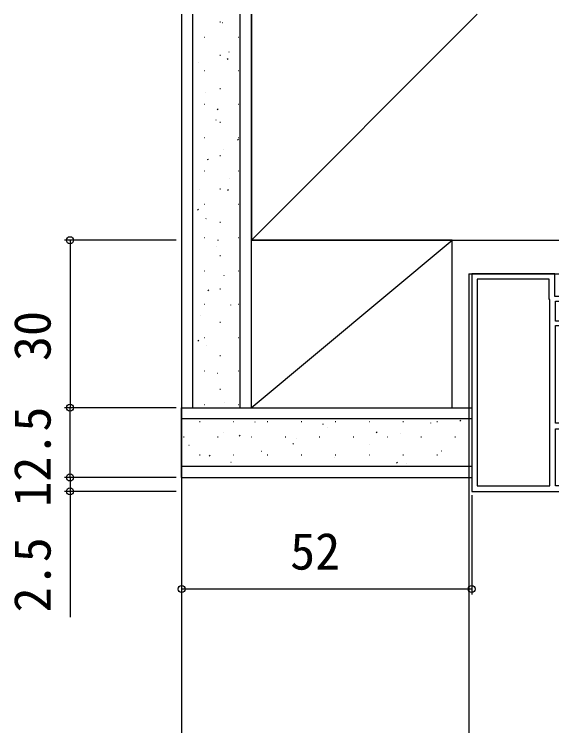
# Model space of a CAD drawing. Units: millimetres, scale not verified. Extents: x -525 to 525, y -808 to 806.
# Drawn here: x -207.5 to -111.1, y 254.6 to 382.1 of the extents above; entities that cross this region are included whole.
import ezdxf
from ezdxf.enums import TextEntityAlignment as Align

# ---------------------------------------------------------------- set-up
doc = ezdxf.new("R2010")
doc.units = ezdxf.units.MM
doc.header["$LTSCALE"] = 4
for name, color, linetype in [('0-3_YKK_11', 7, 'Continuous'), ('0-4_YKK_12', 2, 'Continuous'), ('0-7_YKK_D', 6, 'Continuous'), ('0-9_YSS_K', 3, 'Continuous')]:
    doc.layers.add(name, color=color, linetype=linetype)
doc.styles.add('ＭＳ ゴシック', font='')
doc.styles.get('ＭＳ ゴシック').set_extended_font_data('MS Gothic')

msp = doc.modelspace()

# ---------------------------------------------------------------- linework, layer by layer
at = {"layer": '0-3_YKK_11'}
for points in [[(-125.478, 335.6), (-125.478, 296.6), (-107.478, 296.6), (-107.478, 299.1), (-108.478, 299.1), (-108.478, 297.6), (-110.478, 297.6), (-110.478, 307.8), (-108.478, 307.8), (-108.478, 306.3), (-107.478, 306.3), (-107.478, 308.8), (-110.478, 308.8), (-110.478, 326.3), (-105.678, 326.3), (-104.978, 325.6), (-104.678, 325.6), (-103.778, 325.9), (-103.778, 326.743), (-104.687, 326.44), (-105.347, 327.1), (-110.478, 327.1), (-110.478, 330.7), (-107.355, 330.7)], [(-107.355, 331.5), (-110.578, 331.5), (-110.578, 335.6), (-125.478, 335.6)]]:
    msp.add_lwpolyline(points, dxfattribs=at)
msp.add_lwpolyline([(-124.478, 334.6), (-124.478, 297.6), (-111.478, 297.6), (-111.478, 330.9), (-111.578, 331.1), (-111.578, 334.6)], close=True, dxfattribs=at)
at = {"layer": '0-4_YKK_12'}
for q in [(-62.978, 335.6), (-125.978, 112.103)]:
    msp.add_line((-125.978, 335.6), q, dxfattribs=at)
at = {"layer": '0-7_YKK_D'}
for p, q in [((-178.478, 341.601), (-198.478, 341.601)), ((-197.478, 341.601), (-197.478, 311.601)), ((-178.484, 311.601), (-198.478, 311.601)), ((-178.484, 311.601), (-198.478, 311.601)), ((-197.478, 299.101), (-197.478, 311.601)), ((-197.478, 299.101), (-197.478, 301.651)), ((-178.478, 299.101), (-198.478, 299.101)), ((-178.478, 299.101), (-198.478, 299.101)), ((-197.478, 299.101), (-197.478, 296.6)), ((-177.478, 298.101), (-177.478, 278.101)), ((-178.478, 296.6), (-198.478, 296.6)), ((-197.478, 296.6), (-197.478, 274.08)), ((-125.478, 295.9), (-125.478, 278.101)), ((-125.478, 279.101), (-177.478, 279.101))]:
    msp.add_line(p, q, dxfattribs=at)
for centre in [(-197.478, 341.601), (-197.478, 311.601), (-197.478, 311.601), (-197.478, 299.101), (-197.478, 299.101), (-197.478, 296.6), (-177.478, 279.101), (-125.478, 279.101)]:
    msp.add_circle(centre, 0.637, dxfattribs=at)
at = {"layer": '0-9_YSS_K'}
for p, q in [((-177.478, 382.1), (-177.478, 149.003)), ((-175.478, 311.601), (-175.478, 382.1)), ((-166.978, 311.601), (-166.978, 382.1)), ((-164.978, 341.601), (-124.478, 382.1)), ((-164.978, 311.601), (-164.978, 382.1)), ((-170.602, 380.722), (-170.502, 380.722)), ((-170.188, 380.599), (-170.169, 380.605)), ((-173.452, 377.972), (-173.352, 377.972)), ((-167.372, 377.972), (-167.272, 377.972)), ((-168.99, 375.341), (-168.971, 375.348)), ((-170.602, 374.742), (-170.502, 374.742)), ((-169.318, 374.059), (-169.151, 374.169)), ((-174.476, 373.398), (-174.457, 373.405)), ((-173.452, 371.992), (-173.352, 371.992)), ((-167.372, 371.992), (-167.272, 371.992)), ((-167.038, 370.35), (-167.019, 370.357)), ((-170.602, 368.762), (-170.502, 368.762)), ((-173.278, 368.14), (-173.26, 368.147)), ((-173.452, 366.012), (-173.352, 366.012)), ((-167.372, 366.012), (-167.272, 366.012)), ((-171.086, 365.052), (-170.92, 365.163)), ((-171.327, 363.15), (-171.308, 363.156)), ((-170.602, 362.782), (-170.502, 362.782)), ((-173.452, 360.032), (-173.352, 360.032)), ((-167.477, 359.606), (-167.31, 359.716)), ((-167.372, 360.032), (-167.272, 360.032)), ((-170.035, 357.925), (-170.016, 357.932)), ((-172.855, 356.046), (-172.689, 356.156)), ((-170.602, 356.802), (-170.502, 356.802)), ((-173.452, 354.052), (-173.352, 354.052)), ((-167.372, 354.052), (-167.272, 354.052)), ((-168.837, 352.668), (-168.818, 352.674)), ((-174.323, 350.725), (-174.304, 350.732)), ((-170.602, 350.822), (-170.502, 350.822)), ((-169.246, 350.6), (-169.079, 350.71)), ((-174.624, 347.04), (-174.457, 347.15)), ((-173.452, 348.072), (-173.352, 348.072)), ((-167.372, 348.072), (-167.272, 348.072)), ((-173.125, 345.467), (-173.106, 345.474)), ((-170.602, 344.842), (-170.502, 344.842)), ((-173.452, 342.092), (-173.352, 342.092)), ((-171.014, 341.593), (-170.848, 341.704)), ((-167.372, 342.092), (-167.272, 342.092)), ((-171.173, 340.476), (-171.154, 340.483)), ((-164.984, 341.601), (-164.984, 311.601)), ((-164.984, 311.601), (-128.984, 341.601)), ((-170.602, 338.862), (-170.502, 338.862)), ((-173.452, 336.112), (-173.352, 336.112)), ((-167.372, 336.112), (-167.272, 336.112)), ((-169.881, 335.252), (-169.862, 335.259)), ((-175.462, 333.276), (-175.443, 333.283)), ((-170.602, 332.882), (-170.502, 332.882)), ((-172.783, 332.587), (-172.617, 332.697)), ((-173.452, 330.132), (-173.352, 330.132)), ((-168.683, 329.994), (-168.665, 330.001)), ((-167.372, 330.132), (-167.272, 330.132)), ((-174.17, 328.051), (-174.151, 328.058)), ((-170.602, 326.902), (-170.502, 326.902)), ((-173.452, 324.152), (-173.352, 324.152)), ((-167.372, 324.152), (-167.272, 324.152)), ((-174.552, 323.58), (-174.385, 323.691)), ((-172.972, 322.794), (-172.953, 322.8)), ((-170.602, 320.922), (-170.502, 320.922)), ((-173.452, 318.172), (-173.352, 318.172)), ((-171.02, 317.803), (-171.001, 317.81)), ((-167.372, 318.172), (-167.272, 318.172)), ((-170.602, 314.942), (-170.502, 314.942)), ((-169.728, 312.579), (-169.709, 312.585)), ((-173.452, 312.192), (-173.352, 312.192)), ((-167.372, 312.192), (-167.272, 312.192)), ((-125.513, 309.601), (-177.478, 309.601)), ((-174.282, 309.133), (-174.182, 309.133)), ((-168.202, 309.133), (-168.102, 309.133)), ((-164.341, 309.054), (-164.322, 309.061)), ((-162.122, 309.133), (-162.022, 309.133)), ((-156.042, 309.133), (-155.942, 309.133)), ((-152.191, 308.622), (-152.024, 308.732)), ((-149.962, 309.133), (-149.862, 309.133)), ((-143.882, 309.133), (-143.782, 309.133)), ((-137.802, 309.133), (-137.702, 309.133)), ((-132.817, 308.853), (-132.799, 308.86)), ((-131.722, 309.133), (-131.622, 309.133)), ((-127.602, 309.226), (-127.435, 309.336)), ((-151.322, 307.982), (-151.303, 307.989)), ((-177.132, 306.383), (-177.032, 306.383)), ((-171.052, 306.383), (-170.952, 306.383)), ((-169.921, 307.078), (-169.902, 307.085)), ((-167.175, 306.54), (-167.008, 306.65)), ((-164.972, 306.383), (-164.872, 306.383)), ((-158.892, 306.383), (-158.792, 306.383)), ((-156.903, 306.006), (-156.884, 306.013)), ((-152.812, 306.383), (-152.712, 306.383)), ((-146.732, 306.383), (-146.632, 306.383)), ((-142.586, 307.144), (-142.419, 307.254)), ((-140.652, 306.383), (-140.552, 306.383)), ((-138.304, 306.911), (-138.285, 306.917)), ((-134.572, 306.383), (-134.472, 306.383)), ((-128.492, 306.383), (-128.392, 306.383)), ((-176.161, 304.868), (-176.142, 304.875)), ((-157.569, 305.062), (-157.403, 305.172)), ((-143.884, 304.934), (-143.865, 304.941)), ((-163.143, 303.796), (-163.124, 303.803)), ((-130.866, 303.863), (-130.847, 303.869)), ((-174.282, 303.153), (-174.182, 303.153)), ((-172.553, 302.98), (-172.387, 303.09)), ((-168.202, 303.153), (-168.102, 303.153)), ((-162.122, 303.153), (-162.022, 303.153)), ((-156.042, 303.153), (-155.942, 303.153)), ((-150.124, 302.725), (-150.105, 302.731)), ((-149.962, 303.153), (-149.862, 303.153)), ((-143.882, 303.153), (-143.782, 303.153)), ((-137.802, 303.153), (-137.702, 303.153)), ((-131.722, 303.153), (-131.622, 303.153)), ((-177.478, 301.101), (-125.473, 301.101)), ((-168.629, 301.854), (-168.61, 301.86)), ((-138.976, 301.697), (-138.809, 301.808)), ((-137.106, 301.653), (-137.087, 301.66)), ((-177.478, 299.101), (-125.478, 299.101))]:
    msp.add_line(p, q, dxfattribs=at)
for points in [[(-164.978, 382.1), (-164.978, 341.6), (-59.978, 341.6), (-59.978, 382.1)], [(-177.478, 299.101), (-177.478, 311.601), (-125.513, 311.601)]]:
    msp.add_lwpolyline(points, dxfattribs=at)
msp.add_lwpolyline([(-164.984, 311.601), (-128.984, 311.601), (-128.984, 341.601), (-164.984, 341.601)], close=True, dxfattribs=at)

# ---------------------------------------------------------------- texts
at = {"layer": '0-7_YKK_D', "style": 'ＭＳ ゴシック'}
for s, p in [('30', (-198.978, 319.953)), ('12.5', (-198.978, 293.845)), ('2.5', (-198.978, 274.915))]:
    msp.add_text(s, height=6.598, rotation=90, dxfattribs=at).set_placement(p, align=Align.BOTTOM_LEFT)
msp.add_text('52', height=6.598, dxfattribs=at).set_placement((-158.024, 280.601), align=Align.BOTTOM_LEFT)

doc.saveas('drawing.dxf')
